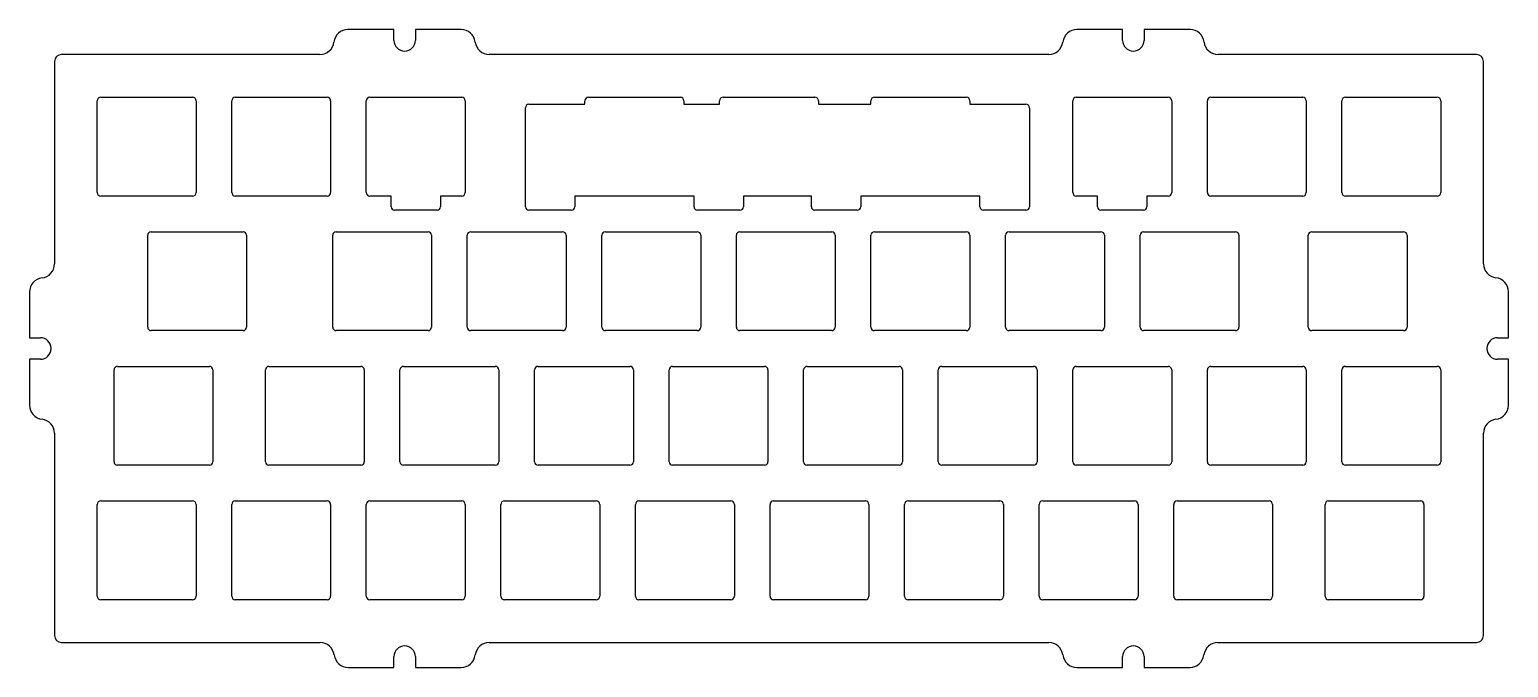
# Model space of a CAD drawing. Header units: millimetres. Extents: x -105 to 105, y -45 to 45.
import ezdxf

# ---------------------------------------------------------------- set-up
doc = ezdxf.new("R2010")
doc.units = ezdxf.units.MM
doc.layers.get('0').update_dxf_attribs({"linetype": 'CONTINUOUS'})

msp = doc.modelspace()

# ---------------------------------------------------------------- linework, layer by layer
for p, q in [((-53.103, 45.15), (-59.606303, 45.15)), ((-53.103, 43.625), (-53.103, 45.15)), ((-43.578, 45.15), (-50.053, 45.15)), ((-50.053, 45.15), (-50.053, 43.625)), ((50.0535, 45.15), (43.5785, 45.15)), ((50.0535, 43.625), (50.0535, 45.15)), ((59.606803, 45.15), (53.1035, 45.15)), ((53.1035, 45.15), (53.1035, 43.625)), ((-101.15625, 40.625), (-101.15625, 11.971697)), ((-63.578, 41.625), (-100.15625, 41.625)), ((39.606803, 41.625), (-39.606303, 41.625)), ((100.15625, 41.625), (63.5785, 41.625)), ((101.15625, 12), (101.15625, 40.625)), ((-95.10625, 22.075), (-95.10625, 35.075)), ((-94.60625, 35.575), (-81.606251, 35.575)), ((-81.106251, 35.075), (-81.106251, 22.075)), ((-76.05625, 22.075), (-76.05625, 35.075)), ((-75.55625, 35.575), (-62.55625, 35.575)), ((-62.05625, 35.075), (-62.05625, 22.075)), ((-57.00625, 22.075), (-57.00625, 35.075)), ((-56.50625, 35.575), (-43.50625, 35.575)), ((-43.00625, 35.075), (-43.00625, 22.075)), ((-34.488, 20.075), (-34.488, 34.075)), ((-33.988, 34.575), (-26.05, 34.575)), ((-26.05, 34.575), (-26.05, 35.075)), ((-25.55, 35.575), (-12.55, 35.575)), ((-12.05, 35.075), (-12.05, 34.575)), ((-12.05, 34.575), (-7, 34.575)), ((-7, 34.575), (-7, 35.075)), ((-6.5, 35.575), (6.5, 35.575)), ((7, 35.075), (7, 34.575)), ((7, 34.575), (14.43125, 34.575)), ((14.43125, 34.575), (14.43125, 35.075)), ((14.93125, 35.575), (27.93125, 35.575)), ((28.43125, 35.075), (28.43125, 34.575)), ((28.43125, 34.575), (36.369249, 34.575)), ((36.869249, 34.075), (36.86925, 20.075)), ((43.00625, 22.075), (43.00625, 35.075)), ((43.50625, 35.575), (56.50625, 35.575)), ((57.00625, 35.075), (57.00625, 22.075)), ((62.05625, 22.075), (62.05625, 35.075)), ((62.55625, 35.575), (75.55625, 35.575)), ((76.05625, 35.075), (76.05625, 22.075)), ((81.10625, 22.075), (81.10625, 35.075)), ((81.60625, 35.575), (94.60625, 35.575)), ((95.10625, 35.075), (95.10625, 22.075)), ((-81.606251, 21.575), (-94.60625, 21.575)), ((-62.55625, 21.575), (-75.55625, 21.575)), ((-53.5, 21.575), (-56.50625, 21.575)), ((-53.5, 20.075), (-53.5, 21.575)), ((-43.50625, 21.575), (-46.5, 21.575)), ((-46.5, 21.575), (-46.5, 20.075)), ((-10.612, 21.575), (-27.488, 21.575)), ((-27.488, 21.575), (-27.488, 20.075)), ((-10.612, 20.075), (-10.612, 21.575)), ((5.99325, 21.575), (-3.612, 21.575)), ((-3.612, 21.575), (-3.612, 20.075)), ((5.99325, 20.075), (5.99325, 21.575)), ((29.86925, 21.575), (12.99325, 21.575)), ((12.99325, 21.575), (12.99325, 20.075)), ((29.869249, 20.075), (29.86925, 21.575)), ((46.5, 21.575), (43.50625, 21.575)), ((46.5, 20.075), (46.5, 21.575)), ((53.5, 21.575), (53.5, 20.075)), ((56.50625, 21.575), (53.5, 21.575)), ((75.55625, 21.575), (62.55625, 21.575)), ((94.60625, 21.575), (81.60625, 21.575)), ((-47, 19.575), (-53, 19.575)), ((-27.988, 19.575), (-33.988, 19.575)), ((-4.112, 19.575), (-10.112, 19.575)), ((12.49325, 19.575), (6.49325, 19.575)), ((36.369249, 19.574999), (30.369249, 19.575)), ((53, 19.575), (47, 19.575)), ((-87.9625, 3.025), (-87.9625, 16.025)), ((-87.4625, 16.525), (-74.4625, 16.525)), ((-73.9625, 16.025), (-73.9625, 3.025)), ((-61.76875, 3.025), (-61.76875, 16.025)), ((-61.26875, 16.525), (-48.26875, 16.525)), ((-47.76875, 16.025), (-47.76875, 3.025)), ((-42.71875, 3.025), (-42.71875, 16.025)), ((-42.21875, 16.525), (-29.21875, 16.525)), ((-28.71875, 16.025), (-28.71875, 3.025)), ((-23.66875, 3.025), (-23.66875, 16.025)), ((-23.16875, 16.525), (-10.16875, 16.525)), ((-9.66875, 16.025), (-9.66875, 3.025)), ((-4.61875, 3.025), (-4.61875, 16.025)), ((-4.11875, 16.525), (8.88125, 16.525)), ((9.38125, 16.025), (9.38125, 3.025)), ((14.43125, 3.025), (14.43125, 16.025)), ((14.93125, 16.525), (27.93125, 16.525)), ((28.43125, 16.025), (28.43125, 3.025)), ((33.48125, 3.025), (33.48125, 16.025)), ((33.98125, 16.525), (46.98125, 16.525)), ((47.48125, 16.025), (47.48125, 3.025)), ((52.53125, 3.025), (52.53125, 16.025)), ((53.03125, 16.525), (66.03125, 16.525)), ((66.53125, 16.025), (66.53125, 3.025)), ((76.34375, 3.025), (76.34375, 16.025)), ((76.84375, 16.525), (89.84375, 16.525)), ((90.34375, 16.025), (90.34375, 3.025)), ((-104.68125, 8), (-104.68125, 1.525)), ((104.68125, 1.525), (104.68125, 8.028303)), ((-74.4625, 2.525), (-87.4625, 2.525)), ((-48.26875, 2.525), (-61.26875, 2.525)), ((-29.21875, 2.525), (-42.21875, 2.525)), ((-10.16875, 2.525), (-23.16875, 2.525)), ((8.88125, 2.525), (-4.11875, 2.525)), ((27.93125, 2.525), (14.93125, 2.525)), ((46.98125, 2.525), (33.98125, 2.525)), ((66.03125, 2.525), (53.03125, 2.525)), ((89.84375, 2.525), (76.84375, 2.525)), ((-104.68125, 1.525), (-103.15625, 1.525)), ((103.15625, 1.525), (104.68125, 1.525)), ((-103.15625, -1.525), (-104.68125, -1.525)), ((-104.68125, -1.525), (-104.68125, -8.028303)), ((104.68125, -1.525), (103.15625, -1.525)), ((104.68125, -8.028303), (104.68125, -1.525)), ((-92.725, -16.025), (-92.725, -3.025)), ((-92.225, -2.525), (-79.225, -2.525)), ((-78.725, -3.025), (-78.725, -16.025)), ((-71.29375, -16.025), (-71.29375, -3.025)), ((-70.79375, -2.525), (-57.79375, -2.525)), ((-57.29375, -3.025), (-57.29375, -16.025)), ((-52.24375, -16.025), (-52.24375, -3.025)), ((-51.74375, -2.525), (-38.74375, -2.525)), ((-38.24375, -3.025), (-38.24375, -16.025)), ((-33.19375, -16.025), (-33.19375, -3.025)), ((-32.69375, -2.525), (-19.69375, -2.525)), ((-19.19375, -3.025), (-19.19375, -16.025)), ((-14.14375, -16.025), (-14.14375, -3.025)), ((-13.64375, -2.525), (-0.64375, -2.525)), ((-0.14375, -3.025), (-0.14375, -16.025)), ((4.90625, -16.025), (4.90625, -3.025)), ((5.40625, -2.525), (18.40625, -2.525)), ((18.90625, -3.025), (18.90625, -16.025)), ((23.95625, -16.025), (23.95625, -3.025)), ((24.45625, -2.525), (37.45625, -2.525)), ((37.95625, -3.025), (37.95625, -16.025)), ((43.00625, -16.025), (43.00625, -3.025)), ((43.50625, -2.525), (56.50625, -2.525)), ((57.00625, -3.025), (57.00625, -16.025)), ((62.05625, -16.025), (62.05625, -3.025)), ((62.55625, -2.525), (75.55625, -2.525)), ((76.05625, -3.025), (76.05625, -16.025)), ((81.10625, -16.025), (81.10625, -3.025)), ((81.60625, -2.525), (94.60625, -2.525)), ((95.10625, -3.025), (95.10625, -16.025)), ((-101.15625, -12), (-101.15625, -40.625)), ((101.15625, -40.625), (101.15625, -12)), ((-79.225, -16.525), (-92.225, -16.525)), ((-57.79375, -16.525), (-70.79375, -16.525)), ((-38.74375, -16.525), (-51.74375, -16.525)), ((-19.69375, -16.525), (-32.69375, -16.525)), ((-0.64375, -16.525), (-13.64375, -16.525)), ((18.40625, -16.525), (5.40625, -16.525)), ((37.45625, -16.525), (24.45625, -16.525)), ((56.50625, -16.525), (43.50625, -16.525)), ((75.55625, -16.525), (62.55625, -16.525)), ((94.60625, -16.525), (81.60625, -16.525)), ((-95.10625, -35.075), (-95.10625, -22.075001)), ((-94.60625, -21.575001), (-81.606251, -21.575001)), ((-81.106251, -22.075001), (-81.106251, -35.075)), ((-76.05625, -35.075), (-76.05625, -22.075001)), ((-75.55625, -21.575001), (-62.55625, -21.575001)), ((-62.05625, -22.075001), (-62.05625, -35.075)), ((-57.00625, -35.075), (-57.00625, -22.075001)), ((-56.50625, -21.575001), (-43.50625, -21.575001)), ((-43.00625, -22.075001), (-43.00625, -35.075)), ((-37.95625, -35.075), (-37.95625, -22.075001)), ((-37.45625, -21.575001), (-24.45625, -21.575001)), ((-23.95625, -22.075001), (-23.95625, -35.075)), ((-18.90625, -35.075), (-18.90625, -22.075001)), ((-18.40625, -21.575001), (-5.40625, -21.575001)), ((-4.90625, -22.075001), (-4.90625, -35.075)), ((0.14375, -35.075), (0.14375, -22.075001)), ((0.64375, -21.575001), (13.64375, -21.575001)), ((14.14375, -22.075001), (14.14375, -35.075)), ((19.19375, -35.075), (19.19375, -22.075001)), ((19.69375, -21.575001), (32.693749, -21.575001)), ((33.193749, -22.075001), (33.193749, -35.075)), ((38.24375, -35.075), (38.24375, -22.075001)), ((38.74375, -21.575001), (51.74375, -21.575001)), ((52.24375, -22.075001), (52.24375, -35.075)), ((57.29375, -35.075), (57.29375, -22.075001)), ((57.79375, -21.575001), (70.79375, -21.575001)), ((71.29375, -22.075001), (71.29375, -35.075)), ((78.725, -35.075), (78.725, -22.075001)), ((79.225, -21.575001), (92.225, -21.575001)), ((92.725, -22.075001), (92.725, -35.075)), ((-81.606251, -35.575), (-94.60625, -35.575)), ((-62.55625, -35.575), (-75.55625, -35.575)), ((-43.50625, -35.575), (-56.50625, -35.575)), ((-24.45625, -35.575), (-37.45625, -35.575)), ((-5.40625, -35.575), (-18.40625, -35.575)), ((13.64375, -35.575), (0.64375, -35.575)), ((32.693749, -35.575), (19.69375, -35.575)), ((51.74375, -35.575), (38.74375, -35.575)), ((70.79375, -35.575), (57.79375, -35.575)), ((92.225, -35.575), (79.225, -35.575)), ((-100.15625, -41.625), (-63.549697, -41.625)), ((-39.606303, -41.625), (39.606803, -41.625)), ((63.550197, -41.625), (100.15625, -41.625)), ((-53.103, -45.15), (-53.103, -43.625)), ((-50.053, -43.625), (-50.053, -45.15)), ((50.0535, -45.15), (50.0535, -43.625)), ((53.1035, -43.625), (53.1035, -45.15)), ((-59.578, -45.15), (-53.103, -45.15)), ((-50.053, -45.15), (-43.578, -45.15)), ((43.5785, -45.15), (50.0535, -45.15)), ((53.1035, -45.15), (59.5785, -45.15))]:
    msp.add_line(p, q)
for centre, radius, start, end in [((-59.606303, 43.15), 2, 90, 173.18003297), ((-43.578, 43.15), 2, 6.81996703, 90), ((43.5785, 43.15), 2, 90, 173.18003297), ((59.606803, 43.15), 2, 6.81996703, 90), ((-63.578, 43.625), 2, 270, 353.18003297), ((-51.578, 43.625), 1.525, 180, 360), ((-39.606303, 43.625), 2, 186.81996703, 270), ((39.606803, 43.625), 2, 270, 353.18003297), ((51.5785, 43.625), 1.525, 180, 360), ((63.5785, 43.625), 2, 186.81996703, 270), ((-100.15625, 40.625), 1, 90, 180), ((100.15625, 40.625), 1, 0, 90), ((-94.60625, 35.075), 0.5, 90, 180), ((-81.606251, 35.075), 0.5, 0, 90), ((-75.55625, 35.075), 0.5, 90, 180), ((-62.55625, 35.075), 0.5, 0, 90), ((-56.50625, 35.075), 0.5, 90, 180), ((-43.50625, 35.075), 0.5, 0, 90), ((-33.988, 34.075), 0.5, 90, 180), ((-25.55, 35.075), 0.5, 90, 180), ((-12.55, 35.075), 0.5, 0, 90), ((-6.5, 35.075), 0.5, 90, 180), ((6.5, 35.075), 0.5, 0, 90), ((14.93125, 35.075), 0.5, 90, 180), ((27.93125, 35.075), 0.5, 0, 90), ((36.369249, 34.075), 0.5, 0, 90), ((43.50625, 35.075), 0.5, 90, 180), ((56.50625, 35.075), 0.5, 0, 90), ((62.55625, 35.075), 0.5, 90, 180), ((75.55625, 35.075), 0.5, 0, 90), ((81.60625, 35.075), 0.5, 90, 180), ((94.60625, 35.075), 0.5, 0, 90), ((-94.60625, 22.075), 0.5, 180, 270), ((-81.606251, 22.075), 0.5, -90, 0), ((-75.55625, 22.075), 0.5, 180, 270), ((-62.55625, 22.075), 0.5, -90, 0), ((-56.50625, 22.075), 0.5, 180, 270), ((-43.50625, 22.075), 0.5, -90, 0), ((43.50625, 22.075), 0.5, 180, 270), ((56.50625, 22.075), 0.5, -90, 0), ((62.55625, 22.075), 0.5, 180, 270), ((75.55625, 22.075), 0.5, -90, 0), ((81.60625, 22.075), 0.5, 180, 270), ((94.60625, 22.075), 0.5, -90, 0), ((-53, 20.075), 0.5, 180, 270), ((-47, 20.075), 0.5, -90, 0), ((-33.988, 20.075), 0.5, 180, 270), ((-27.988, 20.075), 0.5, -90, 0), ((-10.112, 20.075), 0.5, 180, 270), ((-4.112, 20.075), 0.5, -90, 0), ((6.49325, 20.075), 0.5, 180, 270), ((12.49325, 20.075), 0.5, -90, 0), ((30.369249, 20.075), 0.5, 180, 270), ((36.369249, 20.075), 0.500001, -90, 0), ((47, 20.075), 0.5, 180, 270), ((53, 20.075), 0.5, -90, 0), ((-87.4625, 16.025), 0.5, 90, 180), ((-74.4625, 16.025), 0.5, 0, 90), ((-61.26875, 16.025), 0.5, 90, 180), ((-48.26875, 16.025), 0.5, 0, 90), ((-42.21875, 16.025), 0.5, 90, 180), ((-29.21875, 16.025), 0.5, 0, 90), ((-23.16875, 16.025), 0.5, 90, 180), ((-10.16875, 16.025), 0.5, 0, 90), ((-4.11875, 16.025), 0.5, 90, 180), ((8.88125, 16.025), 0.5, 0, 90), ((14.93125, 16.025), 0.5, 90, 180), ((27.93125, 16.025), 0.5, 0, 90), ((33.98125, 16.025), 0.5, 90, 180), ((46.98125, 16.025), 0.5, 0, 90), ((53.03125, 16.025), 0.5, 90, 180), ((66.03125, 16.025), 0.5, 0, 90), ((76.84375, 16.025), 0.5, 90, 180), ((89.84375, 16.025), 0.5, 0, 90), ((-103.15625, 11.971697), 2, -83.18003297, 0), ((103.15625, 12), 2, 180, 263.18003297), ((-102.68125, 8), 2, 96.81996703, 180), ((102.68125, 8.028303), 2, 0, 83.18003297), ((-87.4625, 3.025), 0.5, 180, 270), ((-74.4625, 3.025), 0.5, -90, 0), ((-61.26875, 3.025), 0.5, 180, 270), ((-48.26875, 3.025), 0.5, -90, 0), ((-42.21875, 3.025), 0.5, 180, 270), ((-29.21875, 3.025), 0.5, -90, 0), ((-23.16875, 3.025), 0.5, 180, 270), ((-10.16875, 3.025), 0.5, -90, 0), ((-4.11875, 3.025), 0.5, 180, 270), ((8.88125, 3.025), 0.5, -90, 0), ((14.93125, 3.025), 0.5, 180, 270), ((27.93125, 3.025), 0.5, -90, 0), ((33.98125, 3.025), 0.5, 180, 270), ((46.98125, 3.025), 0.5, -90, 0), ((53.03125, 3.025), 0.5, 180, 270), ((66.03125, 3.025), 0.5, -90, 0), ((76.84375, 3.025), 0.5, 180, 270), ((89.84375, 3.025), 0.5, -90, 0), ((-103.15625, 0), 1.525, -90, 90), ((103.15625, 0), 1.525, 90, 270), ((-92.225, -3.025), 0.5, 90, 180), ((-79.225, -3.025), 0.5, 0, 90), ((-70.79375, -3.025), 0.5, 90, 180), ((-57.79375, -3.025), 0.5, 0, 90), ((-51.74375, -3.025), 0.5, 90, 180), ((-38.74375, -3.025), 0.5, 0, 90), ((-32.69375, -3.025), 0.5, 90, 180), ((-19.69375, -3.025), 0.5, 0, 90), ((-13.64375, -3.025), 0.5, 90, 180), ((-0.64375, -3.025), 0.5, 0, 90), ((5.40625, -3.025), 0.5, 90, 180), ((18.40625, -3.025), 0.5, 0, 90), ((24.45625, -3.025), 0.5, 90, 180), ((37.45625, -3.025), 0.5, 0, 90), ((43.50625, -3.025), 0.5, 90, 180), ((56.50625, -3.025), 0.5, 0, 90), ((62.55625, -3.025), 0.5, 90, 180), ((75.55625, -3.025), 0.5, 0, 90), ((81.60625, -3.025), 0.5, 90, 180), ((94.60625, -3.025), 0.5, 0, 90), ((-102.68125, -8.028303), 2, 180, 263.18003297), ((102.68125, -8.028303), 2, 276.81996703, 360), ((-103.15625, -12), 2, 0, 83.18003297), ((103.15625, -12), 2, 96.81996703, 180), ((-92.225, -16.025), 0.5, 180, 270), ((-79.225, -16.025), 0.5, -90, 0), ((-70.79375, -16.025), 0.5, 180, 270), ((-57.79375, -16.025), 0.5, -90, 0), ((-51.74375, -16.025), 0.5, 180, 270), ((-38.74375, -16.025), 0.5, -90, 0), ((-32.69375, -16.025), 0.5, 180, 270), ((-19.69375, -16.025), 0.5, -90, 0), ((-13.64375, -16.025), 0.5, 180, 270), ((-0.64375, -16.025), 0.5, -90, 0), ((5.40625, -16.025), 0.5, 180, 270), ((18.40625, -16.025), 0.5, -90, 0), ((24.45625, -16.025), 0.5, 180, 270), ((37.45625, -16.025), 0.5, -90, 0), ((43.50625, -16.025), 0.5, 180, 270), ((56.50625, -16.025), 0.5, -90, 0), ((62.55625, -16.025), 0.5, 180, 270), ((75.55625, -16.025), 0.5, -90, 0), ((81.60625, -16.025), 0.5, 180, 270), ((94.60625, -16.025), 0.5, -90, 0), ((-94.60625, -22.075001), 0.5, 90, 180), ((-81.606251, -22.075001), 0.5, 0, 90), ((-75.55625, -22.075001), 0.5, 90, 180), ((-62.55625, -22.075001), 0.5, 0, 90), ((-56.50625, -22.075001), 0.5, 90, 180), ((-43.50625, -22.075001), 0.5, 0, 90), ((-37.45625, -22.075001), 0.5, 90, 180), ((-24.45625, -22.075001), 0.5, 0, 90), ((-18.40625, -22.075001), 0.5, 90, 180), ((-5.40625, -22.075001), 0.5, 0, 90), ((0.64375, -22.075001), 0.5, 90, 180), ((13.64375, -22.075001), 0.5, 0, 90), ((19.69375, -22.075001), 0.5, 90, 180), ((32.693749, -22.075001), 0.5, 0, 90), ((38.74375, -22.075001), 0.5, 90, 180), ((51.74375, -22.075001), 0.5, 0, 90), ((57.79375, -22.075001), 0.5, 90, 180), ((70.79375, -22.075001), 0.5, 0, 90), ((79.225, -22.075001), 0.5, 90, 180), ((92.225, -22.075001), 0.5, 0, 90), ((-94.60625, -35.075), 0.5, 180, 270), ((-81.606251, -35.075), 0.5, -90, 0), ((-75.55625, -35.075), 0.5, 180, 270), ((-62.55625, -35.075), 0.5, -90, 0), ((-56.50625, -35.075), 0.5, 180, 270), ((-43.50625, -35.075), 0.5, -90, 0), ((-37.45625, -35.075), 0.5, 180, 270), ((-24.45625, -35.075), 0.5, -90, 0), ((-18.40625, -35.075), 0.5, 180, 270), ((-5.40625, -35.075), 0.5, -90, 0), ((0.64375, -35.075), 0.5, 180, 270), ((13.64375, -35.075), 0.5, -90, 0), ((19.69375, -35.075), 0.5, 180, 270), ((32.693749, -35.075), 0.5, -90, 0), ((38.74375, -35.075), 0.5, 180, 270), ((51.74375, -35.075), 0.5, -90, 0), ((57.79375, -35.075), 0.5, 180, 270), ((70.79375, -35.075), 0.5, -90, 0), ((79.225, -35.075), 0.5, 180, 270), ((92.225, -35.075), 0.5, -90, 0), ((-100.15625, -40.625), 1, 180, 270), ((-63.549697, -43.625), 2, 6.81996703, 90), ((-39.606303, -43.625), 2, 90, 173.18003297), ((39.606803, -43.625), 2, 6.81996703, 90), ((63.550197, -43.625), 2, 90, 173.18003297), ((100.15625, -40.625), 1, -90, 0), ((-59.578, -43.15), 2, 186.81996703, 270), ((-51.578, -43.625), 1.525, 0, 180), ((-43.578, -43.15), 2, 270, 353.18003297), ((43.5785, -43.15), 2, 186.81996703, 270), ((51.5785, -43.625), 1.525, 0, 180), ((59.5785, -43.15), 2, 270, 353.18003297)]:
    msp.add_arc(centre, radius, start, end)

doc.saveas('drawing.dxf')
